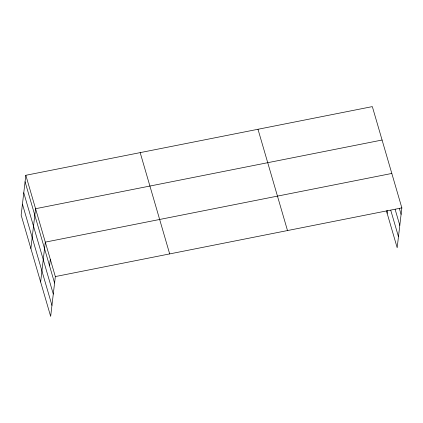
<?xml version="1.0" encoding="UTF-8"?>
<svg xmlns="http://www.w3.org/2000/svg" width="423" height="423" viewBox="0 0 423 423"><rect width="100%" height="100%" fill="white"/><g stroke="black" fill="none" stroke-linecap="round" stroke-linejoin="round"><path stroke-width="0.63" d="M25.829 175.291L21.15 215.111L50.66 316.393L55.339 276.573L25.829 175.291L372.34 106.607L401.85 207.889L397.171 247.709L386.405 210.749M30.89 248.534L35.569 208.713L382.075 140.029M40.629 281.956L45.303 242.136L391.814 173.451M49.56 265.84L50.321 259.357M387.14 213.271L387.442 210.686M55.339 276.573L401.85 207.889M399.296 208.222L401.089 214.371M395.135 209.385L399.798 225.374M390.762 210.263L398.466 236.706M257.988 129.274L287.503 230.556M140.177 152.624L169.686 253.906M25.068 181.774L54.578 283.056M23.773 192.777L53.287 294.059M22.44 204.113L51.955 305.39"/></g></svg>
